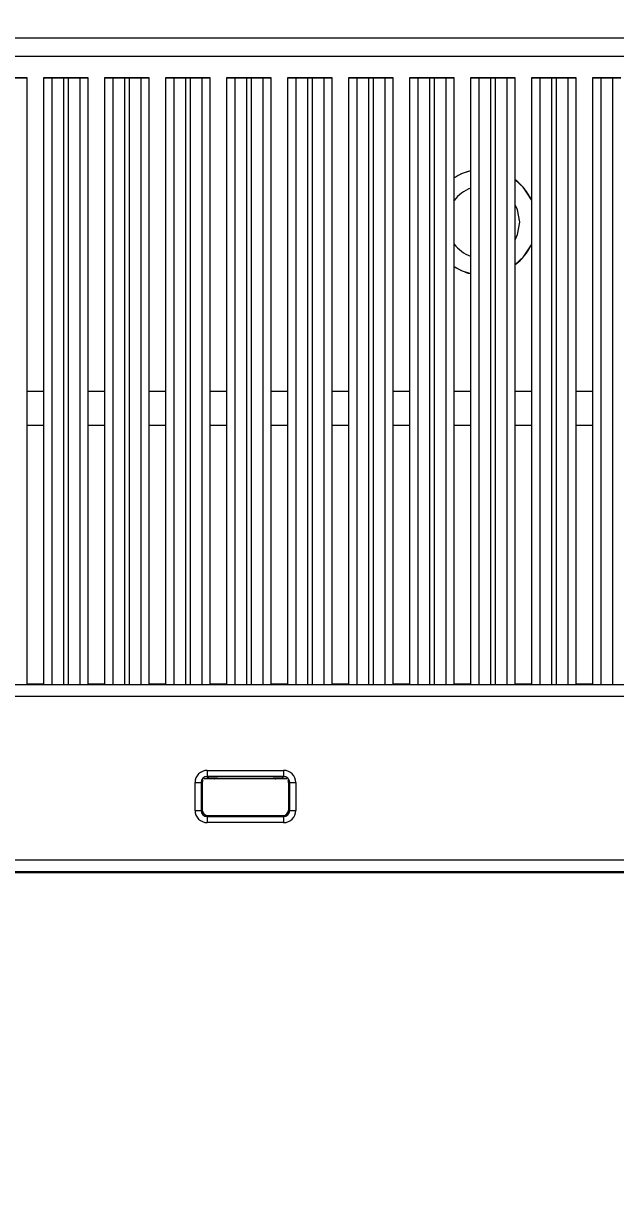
# Model space of a CAD drawing. Header units: inches. Extents: x 40138 to 76695, y -14500 to -5279.
# Drawn here: x 43578.2 to 43627, y -9104.7 to -9009 of the extents above; entities that cross this region are included whole.
import ezdxf

# ---------------------------------------------------------------- set-up
doc = ezdxf.new("R2010")
doc.units = ezdxf.units.IN
doc.header["$LTSCALE"] = 2
doc.header["$MEASUREMENT"] = 0
doc.header["$PDMODE"] = 35
doc.header["$PDSIZE"] = -1
doc.layers.add('M-ANNO-DIMS', color=7, linetype='Continuous', lineweight=13)
doc.layers.add('M-OBJECT-DETAILS', color=7, linetype='Continuous', lineweight=9)
doc.styles.get("Standard").update_dxf_attribs({"font": 'romans.shx', "width": 0.8})
doc.dimstyles.new('World Wide Dims', dxfattribs={"dimscale": 7, "dimtxt": 4.5, "dimasz": 3.5, "dimexe": 0.75, "dimexo": 0.75, "dimgap": 0.75, "dimtad": 0, "dimtih": 1, "dimtoh": 1, "dimdec": 0, "dimzin": 4, "dimdsep": 46, "dimtxsty": 'Standard', "dimcen": 0, "dimclrd": 256, "dimclre": 256, "dimclrt": 256, "dimadec": 0, "dimazin": 1, "dimtfac": 1, "dimtdec": 0, "dimtmove": 0, "dimatfit": 3, "dimfxl": 1, "dimtolj": 1, "dimtzin": 0, "dimlwd": -1, "dimlwe": -1, "dimarcsym": 0})

# ---------------------------------------------------------------- blocks, each defined once
blk = doc.blocks.new('*D47')
at = {"layer": 'Defpoints', "color": 0, "transparency": 16777216}
for p in [(44143.143, -8580.061), (42898.801, -10362.859), (42898.801, -10796.654)]:
    blk.add_point(p, dxfattribs=at)
at = {"layer": 'M-ANNO-DIMS', "transparency": 16777216}
for p, q in [((44143.143, -8585.311), (44143.143, -10801.904)), ((42898.801, -10368.109), (42898.801, -10801.904)), ((42923.301, -10796.654), (43189.888, -10796.654)), ((44118.643, -10796.654), (43361.188, -10796.654))]:
    blk.add_line(p, q, dxfattribs=at)
for points in [[(42923.301, -10792.57), (42923.301, -10800.737), (42898.801, -10796.654)], [(44118.643, -10792.57), (44118.643, -10800.737), (44143.143, -10796.654)]]:
    blk.add_solid(points, dxfattribs=at)
at = {"layer": 'M-ANNO-DIMS', "transparency": 16777216, "insert": (43275.538, -10796.654), "char_height": 31.5, "attachment_point": 5}
blk.add_mtext('\\A1;1244\\P [48.99]', dxfattribs=at)

msp = doc.modelspace()

# ---------------------------------------------------------------- linework, layer by layer
at = {"layer": 'M-OBJECT-DETAILS', "linetype": 'Continuous'}
msp.add_line((43379.648, -9010.233), (43884.302, -9010.233), dxfattribs=at)
at = {"layer": 'M-OBJECT-DETAILS', "linetype": 'Continuous', "lineweight": 0}
for p, q in [((43558.975, -9011.752), (43629.475, -9011.752)), ((43578.481, -9063.552), (43578.481, -9013.538)), ((43579.812, -9013.538), (43579.812, -9063.552)), ((43580.473, -9013.533), (43580.473, -9013.536)), ((43580.501, -9013.543), (43580.501, -9063.555)), ((43580.812, -9013.541), (43580.812, -9013.538)), ((43581.162, -9013.538), (43581.162, -9013.541)), ((43581.473, -9013.536), (43581.473, -9013.533)), ((43581.501, -9063.557), (43581.501, -9013.543)), ((43581.823, -9013.533), (43581.823, -9013.536)), ((43581.851, -9013.543), (43581.851, -9063.557)), ((43582.162, -9013.541), (43582.162, -9013.538)), ((43582.512, -9013.538), (43582.512, -9013.541)), ((43582.823, -9013.536), (43582.823, -9013.533)), ((43582.851, -9063.555), (43582.851, -9013.543)), ((43583.512, -9063.552), (43583.512, -9013.538)), ((43584.844, -9013.538), (43584.844, -9063.552)), ((43585.504, -9013.533), (43585.504, -9013.536)), ((43585.533, -9013.543), (43585.533, -9063.555)), ((43585.844, -9013.541), (43585.844, -9013.538)), ((43586.193, -9013.538), (43586.193, -9013.541)), ((43586.504, -9013.536), (43586.504, -9013.533)), ((43586.533, -9063.557), (43586.533, -9013.543)), ((43586.854, -9013.533), (43586.854, -9013.536)), ((43586.883, -9013.543), (43586.883, -9063.557)), ((43587.193, -9013.541), (43587.193, -9013.538)), ((43587.543, -9013.538), (43587.543, -9013.541)), ((43587.854, -9013.536), (43587.854, -9013.533)), ((43587.883, -9063.555), (43587.883, -9013.543)), ((43588.543, -9063.552), (43588.543, -9013.538)), ((43589.875, -9013.538), (43589.875, -9063.552)), ((43590.535, -9013.533), (43590.535, -9013.536)), ((43590.564, -9013.543), (43590.564, -9063.555)), ((43590.875, -9013.541), (43590.875, -9013.538)), ((43591.225, -9013.538), (43591.225, -9013.541)), ((43591.535, -9013.536), (43591.535, -9013.533)), ((43591.564, -9063.557), (43591.564, -9013.543)), ((43591.885, -9013.533), (43591.885, -9013.536)), ((43591.914, -9013.543), (43591.914, -9063.557)), ((43592.225, -9013.541), (43592.225, -9013.538)), ((43592.575, -9013.538), (43592.575, -9013.541)), ((43592.885, -9013.536), (43592.885, -9013.533)), ((43592.914, -9063.555), (43592.914, -9013.543)), ((43593.575, -9063.552), (43593.575, -9013.538)), ((43594.906, -9013.538), (43594.906, -9063.552)), ((43595.567, -9013.533), (43595.567, -9013.536)), ((43595.595, -9013.543), (43595.595, -9063.555)), ((43595.906, -9013.541), (43595.906, -9013.538)), ((43596.256, -9013.538), (43596.256, -9013.541)), ((43596.567, -9013.536), (43596.567, -9013.533)), ((43596.595, -9063.557), (43596.595, -9013.543)), ((43596.917, -9013.533), (43596.917, -9013.536)), ((43596.945, -9013.543), (43596.945, -9063.557)), ((43597.256, -9013.541), (43597.256, -9013.538)), ((43597.606, -9013.538), (43597.606, -9013.541)), ((43597.917, -9013.536), (43597.917, -9013.533)), ((43597.945, -9063.555), (43597.945, -9013.543)), ((43598.606, -9063.552), (43598.606, -9013.538)), ((43599.937, -9013.538), (43599.937, -9063.552)), ((43600.598, -9013.533), (43600.598, -9013.536)), ((43600.626, -9013.543), (43600.626, -9063.555)), ((43600.937, -9013.541), (43600.937, -9013.538)), ((43601.287, -9013.538), (43601.287, -9013.541)), ((43601.598, -9013.536), (43601.598, -9013.533)), ((43601.626, -9063.557), (43601.626, -9013.543)), ((43601.948, -9013.533), (43601.948, -9013.536)), ((43601.976, -9013.543), (43601.976, -9063.557)), ((43602.287, -9013.541), (43602.287, -9013.538)), ((43602.637, -9013.538), (43602.637, -9013.541)), ((43602.948, -9013.536), (43602.948, -9013.533)), ((43602.976, -9063.555), (43602.976, -9013.543)), ((43603.637, -9063.552), (43603.637, -9013.538)), ((43604.969, -9013.538), (43604.969, -9063.552)), ((43605.629, -9013.533), (43605.629, -9013.536)), ((43605.658, -9013.543), (43605.658, -9063.555)), ((43605.969, -9013.541), (43605.969, -9013.538)), ((43606.318, -9013.538), (43606.318, -9013.541)), ((43606.629, -9013.536), (43606.629, -9013.533)), ((43606.658, -9063.557), (43606.658, -9013.543)), ((43606.979, -9013.533), (43606.979, -9013.536)), ((43607.008, -9013.543), (43607.008, -9063.557)), ((43607.318, -9013.541), (43607.318, -9013.538)), ((43607.668, -9013.538), (43607.668, -9013.541)), ((43607.979, -9013.536), (43607.979, -9013.533)), ((43608.008, -9063.555), (43608.008, -9013.543)), ((43608.668, -9063.552), (43608.668, -9013.538)), ((43610, -9013.538), (43610, -9063.552)), ((43610.66, -9013.533), (43610.66, -9013.536)), ((43610.689, -9013.543), (43610.689, -9063.555)), ((43611, -9013.541), (43611, -9013.538)), ((43611.35, -9013.538), (43611.35, -9013.541)), ((43611.66, -9013.536), (43611.66, -9013.533)), ((43611.689, -9063.557), (43611.689, -9013.543)), ((43612.01, -9013.533), (43612.01, -9013.536)), ((43612.039, -9013.543), (43612.039, -9063.557)), ((43612.35, -9013.541), (43612.35, -9013.538)), ((43612.7, -9013.538), (43612.7, -9013.541)), ((43613.01, -9013.536), (43613.01, -9013.533)), ((43613.039, -9063.555), (43613.039, -9013.543)), ((43613.7, -9063.552), (43613.7, -9013.538)), ((43615.031, -9013.538), (43615.031, -9063.552)), ((43615.692, -9013.533), (43615.692, -9013.536)), ((43615.72, -9013.543), (43615.72, -9063.555)), ((43616.031, -9013.541), (43616.031, -9013.538)), ((43616.381, -9013.538), (43616.381, -9013.541)), ((43616.692, -9013.536), (43616.692, -9013.533)), ((43616.72, -9063.557), (43616.72, -9013.543)), ((43617.042, -9013.533), (43617.042, -9013.536)), ((43617.07, -9013.543), (43617.07, -9063.557)), ((43617.381, -9013.541), (43617.381, -9013.538)), ((43617.731, -9013.538), (43617.731, -9013.541)), ((43618.042, -9013.536), (43618.042, -9013.533)), ((43618.07, -9063.555), (43618.07, -9013.543)), ((43618.731, -9063.552), (43618.731, -9013.538)), ((43620.062, -9013.538), (43620.062, -9063.552)), ((43620.723, -9013.533), (43620.723, -9013.536)), ((43620.751, -9013.543), (43620.751, -9063.555)), ((43621.062, -9013.541), (43621.062, -9013.538)), ((43621.412, -9013.538), (43621.412, -9013.541)), ((43621.723, -9013.536), (43621.723, -9013.533)), ((43621.751, -9063.557), (43621.751, -9013.543)), ((43622.073, -9013.533), (43622.073, -9013.536)), ((43622.101, -9013.543), (43622.101, -9063.557)), ((43622.412, -9013.541), (43622.412, -9013.538)), ((43622.762, -9013.538), (43622.762, -9013.541)), ((43623.073, -9013.536), (43623.073, -9013.533)), ((43623.101, -9063.555), (43623.101, -9013.543)), ((43623.762, -9063.552), (43623.762, -9013.538)), ((43625.094, -9013.538), (43625.094, -9063.552)), ((43625.754, -9013.533), (43625.754, -9013.536)), ((43625.783, -9013.543), (43625.783, -9063.555)), ((43626.094, -9013.541), (43626.094, -9013.538)), ((43626.443, -9013.538), (43626.443, -9013.541)), ((43626.754, -9013.536), (43626.754, -9013.533)), ((43626.783, -9063.557), (43626.783, -9013.543)), ((43578.481, -9039.382), (43579.812, -9039.382)), ((43583.512, -9039.382), (43584.844, -9039.382)), ((43588.543, -9039.382), (43589.875, -9039.382)), ((43593.575, -9039.382), (43594.906, -9039.382)), ((43598.606, -9039.382), (43599.937, -9039.382)), ((43603.637, -9039.382), (43604.969, -9039.382)), ((43608.668, -9039.382), (43610, -9039.382)), ((43613.7, -9039.382), (43615.031, -9039.382)), ((43618.731, -9039.382), (43620.062, -9039.382)), ((43623.762, -9039.382), (43625.094, -9039.382)), ((43578.481, -9042.168), (43579.812, -9042.168)), ((43583.512, -9042.168), (43584.844, -9042.168)), ((43588.543, -9042.168), (43589.875, -9042.168)), ((43593.575, -9042.168), (43594.906, -9042.168)), ((43598.606, -9042.168), (43599.937, -9042.168)), ((43603.637, -9042.168), (43604.969, -9042.168)), ((43608.668, -9042.168), (43610, -9042.168)), ((43613.7, -9042.168), (43615.031, -9042.168)), ((43618.731, -9042.168), (43620.062, -9042.168)), ((43623.762, -9042.168), (43625.094, -9042.168)), ((43579.812, -9063.534), (43578.481, -9063.534)), ((43584.844, -9063.534), (43583.512, -9063.534)), ((43589.875, -9063.534), (43588.543, -9063.534)), ((43594.906, -9063.534), (43593.575, -9063.534)), ((43599.937, -9063.534), (43598.606, -9063.534)), ((43604.969, -9063.534), (43603.637, -9063.534)), ((43610, -9063.534), (43608.668, -9063.534)), ((43615.031, -9063.534), (43613.7, -9063.534)), ((43620.062, -9063.534), (43618.731, -9063.534)), ((43625.094, -9063.534), (43623.762, -9063.534)), ((43547.933, -9063.561), (43716.017, -9063.561)), ((43716.017, -9064.565), (43547.933, -9064.565)), ((43593.321, -9070.654), (43599.629, -9070.654)), ((43593.321, -9070.654), (43593.321, -9071.151)), ((43599.629, -9071.151), (43593.321, -9071.151)), ((43593.321, -9071.151), (43593.474, -9071.292)), ((43599.475, -9071.292), (43599.629, -9071.151)), ((43599.629, -9070.654), (43599.629, -9071.151)), ((43592.322, -9073.96), (43592.322, -9071.652)), ((43592.821, -9071.65), (43592.821, -9073.958)), ((43592.901, -9071.724), (43592.821, -9071.65)), ((43592.901, -9071.724), (43592.901, -9073.872)), ((43599.888, -9071.361), (43593.061, -9071.361)), ((43593.856, -9071.292), (43593.474, -9071.292)), ((43594.187, -9071.285), (43598.763, -9071.285)), ((43594.187, -9071.361), (43594.187, -9071.285)), ((43598.763, -9071.361), (43598.763, -9071.285)), ((43599.475, -9071.292), (43599.093, -9071.292)), ((43600.128, -9071.65), (43600.048, -9071.724)), ((43600.048, -9073.872), (43600.048, -9071.724)), ((43600.128, -9073.958), (43600.128, -9071.65)), ((43600.627, -9071.652), (43600.627, -9073.96)), ((43592.821, -9073.958), (43592.901, -9073.872)), ((43600.048, -9073.872), (43600.128, -9073.958)), ((43593.401, -9074.371), (43593.321, -9074.457)), ((43593.321, -9074.457), (43593.321, -9074.959)), ((43593.321, -9074.457), (43599.629, -9074.457)), ((43599.629, -9074.959), (43593.321, -9074.959)), ((43593.401, -9074.371), (43599.549, -9074.371)), ((43599.629, -9074.457), (43599.549, -9074.371)), ((43599.629, -9074.457), (43599.629, -9074.959)), ((43539.478, -9078.035), (43724.471, -9078.035)), ((43539.436, -9079.071), (43724.513, -9079.071)), ((43539.436, -9079.071), (43724.513, -9079.071)), ((43724.471, -9079.03), (43539.478, -9079.03))]:
    msp.add_line(p, q, dxfattribs=at)
at = {"layer": 'M-OBJECT-DETAILS', "linetype": 'Continuous', "lineweight": 0, "flags": 128}
for points in [[(43577.981, -9013.54), (43578.172, -9013.54), (43578.334, -9013.539), (43578.443, -9013.539), (43578.481, -9013.538), (43578.443, -9013.537), (43578.334, -9013.536), (43578.172, -9013.536), (43577.981, -9013.536), (43577.79, -9013.536), (43577.627, -9013.536), (43577.519, -9013.537), (43577.481, -9013.538), (43577.519, -9013.539), (43577.627, -9013.539), (43577.79, -9013.54), (43577.981, -9013.54)], [(43580.312, -9013.54), (43580.504, -9013.54), (43580.666, -9013.539), (43580.774, -9013.539), (43580.812, -9013.538), (43580.774, -9013.537), (43580.666, -9013.537), (43580.504, -9013.536), (43580.312, -9013.536), (43580.121, -9013.536), (43579.959, -9013.537), (43579.85, -9013.537), (43579.812, -9013.538), (43579.85, -9013.539), (43579.959, -9013.539), (43580.121, -9013.54), (43580.312, -9013.54)], [(43580.973, -9013.535), (43581.164, -9013.535), (43581.327, -9013.535), (43581.435, -9013.534), (43581.473, -9013.533), (43581.435, -9013.533), (43581.327, -9013.532), (43581.164, -9013.531), (43580.973, -9013.531), (43580.782, -9013.531), (43580.619, -9013.532), (43580.511, -9013.533), (43580.473, -9013.533), (43580.511, -9013.534), (43580.619, -9013.535), (43580.782, -9013.535), (43580.973, -9013.535)], [(43581.001, -9013.545), (43581.193, -9013.545), (43581.355, -9013.544), (43581.463, -9013.543), (43581.501, -9013.543), (43581.463, -9013.542), (43581.355, -9013.541), (43581.193, -9013.541), (43581.001, -9013.541), (43580.81, -9013.541), (43580.648, -9013.541), (43580.54, -9013.542), (43580.501, -9013.543), (43580.54, -9013.543), (43580.648, -9013.544), (43580.81, -9013.545), (43581.001, -9013.545)], [(43581.662, -9013.54), (43581.854, -9013.54), (43582.016, -9013.539), (43582.124, -9013.539), (43582.162, -9013.538), (43582.124, -9013.537), (43582.016, -9013.537), (43581.854, -9013.536), (43581.662, -9013.536), (43581.471, -9013.536), (43581.309, -9013.537), (43581.2, -9013.537), (43581.162, -9013.538), (43581.2, -9013.539), (43581.309, -9013.539), (43581.471, -9013.54), (43581.662, -9013.54)], [(43582.323, -9013.535), (43582.514, -9013.535), (43582.676, -9013.535), (43582.785, -9013.534), (43582.823, -9013.533), (43582.785, -9013.532), (43582.676, -9013.532), (43582.514, -9013.531), (43582.323, -9013.531), (43582.132, -9013.531), (43581.969, -9013.532), (43581.861, -9013.532), (43581.823, -9013.533), (43581.861, -9013.534), (43581.969, -9013.535), (43582.132, -9013.535), (43582.323, -9013.535)], [(43582.351, -9013.545), (43582.543, -9013.545), (43582.705, -9013.544), (43582.813, -9013.543), (43582.851, -9013.543), (43582.813, -9013.542), (43582.705, -9013.541), (43582.543, -9013.541), (43582.351, -9013.541), (43582.16, -9013.541), (43581.998, -9013.541), (43581.889, -9013.542), (43581.851, -9013.543), (43581.889, -9013.543), (43581.998, -9013.544), (43582.16, -9013.545), (43582.351, -9013.545)], [(43583.012, -9013.54), (43583.203, -9013.54), (43583.366, -9013.539), (43583.474, -9013.539), (43583.512, -9013.538), (43583.474, -9013.537), (43583.366, -9013.536), (43583.203, -9013.536), (43583.012, -9013.536), (43582.821, -9013.536), (43582.659, -9013.536), (43582.55, -9013.537), (43582.512, -9013.538), (43582.55, -9013.539), (43582.659, -9013.539), (43582.821, -9013.54), (43583.012, -9013.54)], [(43585.344, -9013.54), (43585.535, -9013.54), (43585.697, -9013.539), (43585.805, -9013.539), (43585.844, -9013.538), (43585.805, -9013.537), (43585.697, -9013.537), (43585.535, -9013.536), (43585.344, -9013.536), (43585.152, -9013.536), (43584.99, -9013.537), (43584.882, -9013.537), (43584.844, -9013.538), (43584.882, -9013.539), (43584.99, -9013.539), (43585.152, -9013.54), (43585.344, -9013.54)], [(43586.004, -9013.535), (43586.196, -9013.535), (43586.358, -9013.535), (43586.466, -9013.534), (43586.504, -9013.533), (43586.466, -9013.533), (43586.358, -9013.532), (43586.196, -9013.531), (43586.004, -9013.531), (43585.813, -9013.531), (43585.651, -9013.532), (43585.542, -9013.533), (43585.504, -9013.533), (43585.542, -9013.534), (43585.651, -9013.535), (43585.813, -9013.535), (43586.004, -9013.535)], [(43586.033, -9013.545), (43586.224, -9013.545), (43586.386, -9013.544), (43586.495, -9013.543), (43586.533, -9013.543), (43586.495, -9013.542), (43586.386, -9013.541), (43586.224, -9013.541), (43586.033, -9013.541), (43585.841, -9013.541), (43585.679, -9013.541), (43585.571, -9013.542), (43585.533, -9013.543), (43585.571, -9013.543), (43585.679, -9013.544), (43585.841, -9013.545), (43586.033, -9013.545)], [(43586.693, -9013.54), (43586.885, -9013.54), (43587.047, -9013.539), (43587.155, -9013.539), (43587.193, -9013.538), (43587.155, -9013.537), (43587.047, -9013.537), (43586.885, -9013.536), (43586.693, -9013.536), (43586.502, -9013.536), (43586.34, -9013.537), (43586.232, -9013.537), (43586.193, -9013.538), (43586.232, -9013.539), (43586.34, -9013.539), (43586.502, -9013.54), (43586.693, -9013.54)], [(43587.354, -9013.535), (43587.545, -9013.535), (43587.708, -9013.535), (43587.816, -9013.534), (43587.854, -9013.533), (43587.816, -9013.532), (43587.708, -9013.532), (43587.545, -9013.531), (43587.354, -9013.531), (43587.163, -9013.531), (43587.001, -9013.532), (43586.892, -9013.532), (43586.854, -9013.533), (43586.892, -9013.534), (43587.001, -9013.535), (43587.163, -9013.535), (43587.354, -9013.535)], [(43587.383, -9013.545), (43587.574, -9013.545), (43587.736, -9013.544), (43587.845, -9013.543), (43587.883, -9013.543), (43587.845, -9013.542), (43587.736, -9013.541), (43587.574, -9013.541), (43587.383, -9013.541), (43587.191, -9013.541), (43587.029, -9013.541), (43586.921, -9013.542), (43586.883, -9013.543), (43586.921, -9013.543), (43587.029, -9013.544), (43587.191, -9013.545), (43587.383, -9013.545)], [(43588.043, -9013.54), (43588.235, -9013.54), (43588.397, -9013.539), (43588.505, -9013.539), (43588.543, -9013.538), (43588.505, -9013.537), (43588.397, -9013.536), (43588.235, -9013.536), (43588.043, -9013.536), (43587.852, -9013.536), (43587.69, -9013.536), (43587.581, -9013.537), (43587.543, -9013.538), (43587.581, -9013.539), (43587.69, -9013.539), (43587.852, -9013.54), (43588.043, -9013.54)], [(43590.375, -9013.54), (43590.566, -9013.54), (43590.728, -9013.539), (43590.837, -9013.539), (43590.875, -9013.538), (43590.837, -9013.537), (43590.728, -9013.537), (43590.566, -9013.536), (43590.375, -9013.536), (43590.183, -9013.536), (43590.021, -9013.537), (43589.913, -9013.537), (43589.875, -9013.538), (43589.913, -9013.539), (43590.021, -9013.539), (43590.183, -9013.54), (43590.375, -9013.54)], [(43591.035, -9013.535), (43591.227, -9013.535), (43591.389, -9013.535), (43591.497, -9013.534), (43591.535, -9013.533), (43591.497, -9013.533), (43591.389, -9013.532), (43591.227, -9013.531), (43591.035, -9013.531), (43590.844, -9013.531), (43590.682, -9013.532), (43590.574, -9013.533), (43590.535, -9013.533), (43590.574, -9013.534), (43590.682, -9013.535), (43590.844, -9013.535), (43591.035, -9013.535)], [(43591.064, -9013.545), (43591.255, -9013.545), (43591.418, -9013.544), (43591.526, -9013.543), (43591.564, -9013.543), (43591.526, -9013.542), (43591.418, -9013.541), (43591.255, -9013.541), (43591.064, -9013.541), (43590.873, -9013.541), (43590.71, -9013.541), (43590.602, -9013.542), (43590.564, -9013.543), (43590.602, -9013.543), (43590.71, -9013.544), (43590.873, -9013.545), (43591.064, -9013.545)], [(43591.725, -9013.54), (43591.916, -9013.54), (43592.078, -9013.539), (43592.187, -9013.539), (43592.225, -9013.538), (43592.187, -9013.537), (43592.078, -9013.537), (43591.916, -9013.536), (43591.725, -9013.536), (43591.533, -9013.536), (43591.371, -9013.537), (43591.263, -9013.537), (43591.225, -9013.538), (43591.263, -9013.539), (43591.371, -9013.539), (43591.533, -9013.54), (43591.725, -9013.54)], [(43592.385, -9013.535), (43592.577, -9013.535), (43592.739, -9013.535), (43592.847, -9013.534), (43592.885, -9013.533), (43592.847, -9013.532), (43592.739, -9013.532), (43592.577, -9013.531), (43592.385, -9013.531), (43592.194, -9013.531), (43592.032, -9013.532), (43591.923, -9013.532), (43591.885, -9013.533), (43591.923, -9013.534), (43592.032, -9013.535), (43592.194, -9013.535), (43592.385, -9013.535)], [(43592.414, -9013.545), (43592.605, -9013.545), (43592.767, -9013.544), (43592.876, -9013.543), (43592.914, -9013.543), (43592.876, -9013.542), (43592.767, -9013.541), (43592.605, -9013.541), (43592.414, -9013.541), (43592.223, -9013.541), (43592.06, -9013.541), (43591.952, -9013.542), (43591.914, -9013.543), (43591.952, -9013.543), (43592.06, -9013.544), (43592.223, -9013.545), (43592.414, -9013.545)], [(43593.075, -9013.54), (43593.266, -9013.54), (43593.428, -9013.539), (43593.537, -9013.539), (43593.575, -9013.538), (43593.537, -9013.537), (43593.428, -9013.536), (43593.266, -9013.536), (43593.075, -9013.536), (43592.883, -9013.536), (43592.721, -9013.536), (43592.613, -9013.537), (43592.575, -9013.538), (43592.613, -9013.539), (43592.721, -9013.539), (43592.883, -9013.54), (43593.075, -9013.54)], [(43595.406, -9013.54), (43595.597, -9013.54), (43595.76, -9013.539), (43595.868, -9013.539), (43595.906, -9013.538), (43595.868, -9013.537), (43595.76, -9013.537), (43595.597, -9013.536), (43595.406, -9013.536), (43595.215, -9013.536), (43595.052, -9013.537), (43594.944, -9013.537), (43594.906, -9013.538), (43594.944, -9013.539), (43595.052, -9013.539), (43595.215, -9013.54), (43595.406, -9013.54)], [(43596.067, -9013.535), (43596.258, -9013.535), (43596.42, -9013.535), (43596.529, -9013.534), (43596.567, -9013.533), (43596.529, -9013.533), (43596.42, -9013.532), (43596.258, -9013.531), (43596.067, -9013.531), (43595.875, -9013.531), (43595.713, -9013.532), (43595.605, -9013.533), (43595.567, -9013.533), (43595.605, -9013.534), (43595.713, -9013.535), (43595.875, -9013.535), (43596.067, -9013.535)], [(43596.095, -9013.545), (43596.287, -9013.545), (43596.449, -9013.544), (43596.557, -9013.543), (43596.595, -9013.543), (43596.557, -9013.542), (43596.449, -9013.541), (43596.287, -9013.541), (43596.095, -9013.541), (43595.904, -9013.541), (43595.742, -9013.541), (43595.633, -9013.542), (43595.595, -9013.543), (43595.633, -9013.543), (43595.742, -9013.544), (43595.904, -9013.545), (43596.095, -9013.545)], [(43596.756, -9013.54), (43596.947, -9013.54), (43597.11, -9013.539), (43597.218, -9013.539), (43597.256, -9013.538), (43597.218, -9013.537), (43597.11, -9013.537), (43596.947, -9013.536), (43596.756, -9013.536), (43596.565, -9013.536), (43596.402, -9013.537), (43596.294, -9013.537), (43596.256, -9013.538), (43596.294, -9013.539), (43596.402, -9013.539), (43596.565, -9013.54), (43596.756, -9013.54)], [(43597.417, -9013.535), (43597.608, -9013.535), (43597.77, -9013.535), (43597.879, -9013.534), (43597.917, -9013.533), (43597.879, -9013.532), (43597.77, -9013.532), (43597.608, -9013.531), (43597.417, -9013.531), (43597.225, -9013.531), (43597.063, -9013.532), (43596.955, -9013.532), (43596.917, -9013.533), (43596.955, -9013.534), (43597.063, -9013.535), (43597.225, -9013.535), (43597.417, -9013.535)], [(43597.445, -9013.545), (43597.636, -9013.545), (43597.799, -9013.544), (43597.907, -9013.543), (43597.945, -9013.543), (43597.907, -9013.542), (43597.799, -9013.541), (43597.636, -9013.541), (43597.445, -9013.541), (43597.254, -9013.541), (43597.092, -9013.541), (43596.983, -9013.542), (43596.945, -9013.543), (43596.983, -9013.543), (43597.092, -9013.544), (43597.254, -9013.545), (43597.445, -9013.545)], [(43598.106, -9013.54), (43598.297, -9013.54), (43598.459, -9013.539), (43598.568, -9013.539), (43598.606, -9013.538), (43598.568, -9013.537), (43598.459, -9013.536), (43598.297, -9013.536), (43598.106, -9013.536), (43597.915, -9013.536), (43597.752, -9013.536), (43597.644, -9013.537), (43597.606, -9013.538), (43597.644, -9013.539), (43597.752, -9013.539), (43597.915, -9013.54), (43598.106, -9013.54)], [(43600.437, -9013.54), (43600.629, -9013.54), (43600.791, -9013.539), (43600.899, -9013.539), (43600.937, -9013.538), (43600.899, -9013.537), (43600.791, -9013.537), (43600.629, -9013.536), (43600.437, -9013.536), (43600.246, -9013.536), (43600.084, -9013.537), (43599.975, -9013.537), (43599.937, -9013.538), (43599.975, -9013.539), (43600.084, -9013.539), (43600.246, -9013.54), (43600.437, -9013.54)], [(43601.098, -9013.535), (43601.289, -9013.535), (43601.452, -9013.535), (43601.56, -9013.534), (43601.598, -9013.533), (43601.56, -9013.533), (43601.452, -9013.532), (43601.289, -9013.531), (43601.098, -9013.531), (43600.907, -9013.531), (43600.744, -9013.532), (43600.636, -9013.533), (43600.598, -9013.533), (43600.636, -9013.534), (43600.744, -9013.535), (43600.907, -9013.535), (43601.098, -9013.535)], [(43601.126, -9013.545), (43601.318, -9013.545), (43601.48, -9013.544), (43601.588, -9013.543), (43601.626, -9013.543), (43601.588, -9013.542), (43601.48, -9013.541), (43601.318, -9013.541), (43601.126, -9013.541), (43600.935, -9013.541), (43600.773, -9013.541), (43600.665, -9013.542), (43600.626, -9013.543), (43600.665, -9013.543), (43600.773, -9013.544), (43600.935, -9013.545), (43601.126, -9013.545)], [(43601.787, -9013.54), (43601.979, -9013.54), (43602.141, -9013.539), (43602.249, -9013.539), (43602.287, -9013.538), (43602.249, -9013.537), (43602.141, -9013.537), (43601.979, -9013.536), (43601.787, -9013.536), (43601.596, -9013.536), (43601.434, -9013.537), (43601.325, -9013.537), (43601.287, -9013.538), (43601.325, -9013.539), (43601.434, -9013.539), (43601.596, -9013.54), (43601.787, -9013.54)], [(43602.448, -9013.535), (43602.639, -9013.535), (43602.801, -9013.535), (43602.91, -9013.534), (43602.948, -9013.533), (43602.91, -9013.532), (43602.801, -9013.532), (43602.639, -9013.531), (43602.448, -9013.531), (43602.257, -9013.531), (43602.094, -9013.532), (43601.986, -9013.532), (43601.948, -9013.533), (43601.986, -9013.534), (43602.094, -9013.535), (43602.257, -9013.535), (43602.448, -9013.535)], [(43602.476, -9013.545), (43602.668, -9013.545), (43602.83, -9013.544), (43602.938, -9013.543), (43602.976, -9013.543), (43602.938, -9013.542), (43602.83, -9013.541), (43602.668, -9013.541), (43602.476, -9013.541), (43602.285, -9013.541), (43602.123, -9013.541), (43602.014, -9013.542), (43601.976, -9013.543), (43602.014, -9013.543), (43602.123, -9013.544), (43602.285, -9013.545), (43602.476, -9013.545)], [(43603.137, -9013.54), (43603.328, -9013.54), (43603.491, -9013.539), (43603.599, -9013.539), (43603.637, -9013.538), (43603.599, -9013.537), (43603.491, -9013.536), (43603.328, -9013.536), (43603.137, -9013.536), (43602.946, -9013.536), (43602.784, -9013.536), (43602.675, -9013.537), (43602.637, -9013.538), (43602.675, -9013.539), (43602.784, -9013.539), (43602.946, -9013.54), (43603.137, -9013.54)], [(43605.469, -9013.54), (43605.66, -9013.54), (43605.822, -9013.539), (43605.93, -9013.539), (43605.969, -9013.538), (43605.93, -9013.537), (43605.822, -9013.537), (43605.66, -9013.536), (43605.469, -9013.536), (43605.277, -9013.536), (43605.115, -9013.537), (43605.007, -9013.537), (43604.969, -9013.538), (43605.007, -9013.539), (43605.115, -9013.539), (43605.277, -9013.54), (43605.469, -9013.54)], [(43606.129, -9013.535), (43606.321, -9013.535), (43606.483, -9013.535), (43606.591, -9013.534), (43606.629, -9013.533), (43606.591, -9013.533), (43606.483, -9013.532), (43606.321, -9013.531), (43606.129, -9013.531), (43605.938, -9013.531), (43605.776, -9013.532), (43605.667, -9013.533), (43605.629, -9013.533), (43605.667, -9013.534), (43605.776, -9013.535), (43605.938, -9013.535), (43606.129, -9013.535)], [(43606.158, -9013.545), (43606.349, -9013.545), (43606.511, -9013.544), (43606.62, -9013.543), (43606.658, -9013.543), (43606.62, -9013.542), (43606.511, -9013.541), (43606.349, -9013.541), (43606.158, -9013.541), (43605.966, -9013.541), (43605.804, -9013.541), (43605.696, -9013.542), (43605.658, -9013.543), (43605.696, -9013.543), (43605.804, -9013.544), (43605.966, -9013.545), (43606.158, -9013.545)], [(43606.818, -9013.54), (43607.01, -9013.54), (43607.172, -9013.539), (43607.28, -9013.539), (43607.318, -9013.538), (43607.28, -9013.537), (43607.172, -9013.537), (43607.01, -9013.536), (43606.818, -9013.536), (43606.627, -9013.536), (43606.465, -9013.537), (43606.357, -9013.537), (43606.318, -9013.538), (43606.357, -9013.539), (43606.465, -9013.539), (43606.627, -9013.54), (43606.818, -9013.54)], [(43607.479, -9013.535), (43607.67, -9013.535), (43607.833, -9013.535), (43607.941, -9013.534), (43607.979, -9013.533), (43607.941, -9013.532), (43607.833, -9013.532), (43607.67, -9013.531), (43607.479, -9013.531), (43607.288, -9013.531), (43607.126, -9013.532), (43607.017, -9013.532), (43606.979, -9013.533), (43607.017, -9013.534), (43607.126, -9013.535), (43607.288, -9013.535), (43607.479, -9013.535)], [(43607.508, -9013.545), (43607.699, -9013.545), (43607.861, -9013.544), (43607.97, -9013.543), (43608.008, -9013.543), (43607.97, -9013.542), (43607.861, -9013.541), (43607.699, -9013.541), (43607.508, -9013.541), (43607.316, -9013.541), (43607.154, -9013.541), (43607.046, -9013.542), (43607.008, -9013.543), (43607.046, -9013.543), (43607.154, -9013.544), (43607.316, -9013.545), (43607.508, -9013.545)], [(43608.168, -9013.54), (43608.36, -9013.54), (43608.522, -9013.539), (43608.63, -9013.539), (43608.668, -9013.538), (43608.63, -9013.537), (43608.522, -9013.536), (43608.36, -9013.536), (43608.168, -9013.536), (43607.977, -9013.536), (43607.815, -9013.536), (43607.706, -9013.537), (43607.668, -9013.538), (43607.706, -9013.539), (43607.815, -9013.539), (43607.977, -9013.54), (43608.168, -9013.54)], [(43610.5, -9013.54), (43610.691, -9013.54), (43610.853, -9013.539), (43610.962, -9013.539), (43611, -9013.538), (43610.962, -9013.537), (43610.853, -9013.537), (43610.691, -9013.536), (43610.5, -9013.536), (43610.308, -9013.536), (43610.146, -9013.537), (43610.038, -9013.537), (43610, -9013.538), (43610.038, -9013.539), (43610.146, -9013.539), (43610.308, -9013.54), (43610.5, -9013.54)], [(43611.16, -9013.535), (43611.352, -9013.535), (43611.514, -9013.535), (43611.622, -9013.534), (43611.66, -9013.533), (43611.622, -9013.533), (43611.514, -9013.532), (43611.352, -9013.531), (43611.16, -9013.531), (43610.969, -9013.531), (43610.807, -9013.532), (43610.699, -9013.533), (43610.66, -9013.533), (43610.699, -9013.534), (43610.807, -9013.535), (43610.969, -9013.535), (43611.16, -9013.535)], [(43611.189, -9013.545), (43611.38, -9013.545), (43611.543, -9013.544), (43611.651, -9013.543), (43611.689, -9013.543), (43611.651, -9013.542), (43611.543, -9013.541), (43611.38, -9013.541), (43611.189, -9013.541), (43610.998, -9013.541), (43610.835, -9013.541), (43610.727, -9013.542), (43610.689, -9013.543), (43610.727, -9013.543), (43610.835, -9013.544), (43610.998, -9013.545), (43611.189, -9013.545)], [(43611.85, -9013.54), (43612.041, -9013.54), (43612.203, -9013.539), (43612.312, -9013.539), (43612.35, -9013.538), (43612.312, -9013.537), (43612.203, -9013.537), (43612.041, -9013.536), (43611.85, -9013.536), (43611.658, -9013.536), (43611.496, -9013.537), (43611.388, -9013.537), (43611.35, -9013.538), (43611.388, -9013.539), (43611.496, -9013.539), (43611.658, -9013.54), (43611.85, -9013.54)], [(43612.51, -9013.535), (43612.702, -9013.535), (43612.864, -9013.535), (43612.972, -9013.534), (43613.01, -9013.533), (43612.972, -9013.532), (43612.864, -9013.532), (43612.702, -9013.531), (43612.51, -9013.531), (43612.319, -9013.531), (43612.157, -9013.532), (43612.048, -9013.532), (43612.01, -9013.533), (43612.048, -9013.534), (43612.157, -9013.535), (43612.319, -9013.535), (43612.51, -9013.535)], [(43612.539, -9013.545), (43612.73, -9013.545), (43612.892, -9013.544), (43613.001, -9013.543), (43613.039, -9013.543), (43613.001, -9013.542), (43612.892, -9013.541), (43612.73, -9013.541), (43612.539, -9013.541), (43612.348, -9013.541), (43612.185, -9013.541), (43612.077, -9013.542), (43612.039, -9013.543), (43612.077, -9013.543), (43612.185, -9013.544), (43612.348, -9013.545), (43612.539, -9013.545)], [(43613.2, -9013.54), (43613.391, -9013.54), (43613.553, -9013.539), (43613.662, -9013.539), (43613.7, -9013.538), (43613.662, -9013.537), (43613.553, -9013.536), (43613.391, -9013.536), (43613.2, -9013.536), (43613.008, -9013.536), (43612.846, -9013.536), (43612.738, -9013.537), (43612.7, -9013.538), (43612.738, -9013.539), (43612.846, -9013.539), (43613.008, -9013.54), (43613.2, -9013.54)], [(43615.531, -9013.54), (43615.722, -9013.54), (43615.885, -9013.539), (43615.993, -9013.539), (43616.031, -9013.538), (43615.993, -9013.537), (43615.885, -9013.537), (43615.722, -9013.536), (43615.531, -9013.536), (43615.34, -9013.536), (43615.177, -9013.537), (43615.069, -9013.537), (43615.031, -9013.538), (43615.069, -9013.539), (43615.177, -9013.539), (43615.34, -9013.54), (43615.531, -9013.54)], [(43616.192, -9013.535), (43616.383, -9013.535), (43616.545, -9013.535), (43616.654, -9013.534), (43616.692, -9013.533), (43616.654, -9013.533), (43616.545, -9013.532), (43616.383, -9013.531), (43616.192, -9013.531), (43616, -9013.531), (43615.838, -9013.532), (43615.73, -9013.533), (43615.692, -9013.533), (43615.73, -9013.534), (43615.838, -9013.535), (43616, -9013.535), (43616.192, -9013.535)], [(43616.22, -9013.545), (43616.412, -9013.545), (43616.574, -9013.544), (43616.682, -9013.543), (43616.72, -9013.543), (43616.682, -9013.542), (43616.574, -9013.541), (43616.412, -9013.541), (43616.22, -9013.541), (43616.029, -9013.541), (43615.867, -9013.541), (43615.758, -9013.542), (43615.72, -9013.543), (43615.758, -9013.543), (43615.867, -9013.544), (43616.029, -9013.545), (43616.22, -9013.545)], [(43616.881, -9013.54), (43617.072, -9013.54), (43617.234, -9013.539), (43617.343, -9013.539), (43617.381, -9013.538), (43617.343, -9013.537), (43617.234, -9013.537), (43617.072, -9013.536), (43616.881, -9013.536), (43616.69, -9013.536), (43616.527, -9013.537), (43616.419, -9013.537), (43616.381, -9013.538), (43616.419, -9013.539), (43616.527, -9013.539), (43616.69, -9013.54), (43616.881, -9013.54)], [(43617.542, -9013.535), (43617.733, -9013.535), (43617.895, -9013.535), (43618.004, -9013.534), (43618.042, -9013.533), (43618.004, -9013.532), (43617.895, -9013.532), (43617.733, -9013.531), (43617.542, -9013.531), (43617.35, -9013.531), (43617.188, -9013.532), (43617.08, -9013.532), (43617.042, -9013.533), (43617.08, -9013.534), (43617.188, -9013.535), (43617.35, -9013.535), (43617.542, -9013.535)], [(43617.57, -9013.545), (43617.761, -9013.545), (43617.924, -9013.544), (43618.032, -9013.543), (43618.07, -9013.543), (43618.032, -9013.542), (43617.924, -9013.541), (43617.761, -9013.541), (43617.57, -9013.541), (43617.379, -9013.541), (43617.217, -9013.541), (43617.108, -9013.542), (43617.07, -9013.543), (43617.108, -9013.543), (43617.217, -9013.544), (43617.379, -9013.545), (43617.57, -9013.545)], [(43618.231, -9013.54), (43618.422, -9013.54), (43618.584, -9013.539), (43618.693, -9013.539), (43618.731, -9013.538), (43618.693, -9013.537), (43618.584, -9013.536), (43618.422, -9013.536), (43618.231, -9013.536), (43618.04, -9013.536), (43617.877, -9013.536), (43617.769, -9013.537), (43617.731, -9013.538), (43617.769, -9013.539), (43617.877, -9013.539), (43618.04, -9013.54), (43618.231, -9013.54)], [(43620.562, -9013.54), (43620.754, -9013.54), (43620.916, -9013.539), (43621.024, -9013.539), (43621.062, -9013.538), (43621.024, -9013.537), (43620.916, -9013.537), (43620.754, -9013.536), (43620.562, -9013.536), (43620.371, -9013.536), (43620.209, -9013.537), (43620.1, -9013.537), (43620.062, -9013.538), (43620.1, -9013.539), (43620.209, -9013.539), (43620.371, -9013.54), (43620.562, -9013.54)], [(43621.223, -9013.535), (43621.414, -9013.535), (43621.577, -9013.535), (43621.685, -9013.534), (43621.723, -9013.533), (43621.685, -9013.533), (43621.577, -9013.532), (43621.414, -9013.531), (43621.223, -9013.531), (43621.032, -9013.531), (43620.869, -9013.532), (43620.761, -9013.533), (43620.723, -9013.533), (43620.761, -9013.534), (43620.869, -9013.535), (43621.032, -9013.535), (43621.223, -9013.535)], [(43621.251, -9013.545), (43621.443, -9013.545), (43621.605, -9013.544), (43621.713, -9013.543), (43621.751, -9013.543), (43621.713, -9013.542), (43621.605, -9013.541), (43621.443, -9013.541), (43621.251, -9013.541), (43621.06, -9013.541), (43620.898, -9013.541), (43620.79, -9013.542), (43620.751, -9013.543), (43620.79, -9013.543), (43620.898, -9013.544), (43621.06, -9013.545), (43621.251, -9013.545)], [(43621.912, -9013.54), (43622.104, -9013.54), (43622.266, -9013.539), (43622.374, -9013.539), (43622.412, -9013.538), (43622.374, -9013.537), (43622.266, -9013.537), (43622.104, -9013.536), (43621.912, -9013.536), (43621.721, -9013.536), (43621.559, -9013.537), (43621.45, -9013.537), (43621.412, -9013.538), (43621.45, -9013.539), (43621.559, -9013.539), (43621.721, -9013.54), (43621.912, -9013.54)], [(43622.573, -9013.535), (43622.764, -9013.535), (43622.926, -9013.535), (43623.035, -9013.534), (43623.073, -9013.533), (43623.035, -9013.532), (43622.926, -9013.532), (43622.764, -9013.531), (43622.573, -9013.531), (43622.382, -9013.531), (43622.219, -9013.532), (43622.111, -9013.532), (43622.073, -9013.533), (43622.111, -9013.534), (43622.219, -9013.535), (43622.382, -9013.535), (43622.573, -9013.535)], [(43622.601, -9013.545), (43622.793, -9013.545), (43622.955, -9013.544), (43623.063, -9013.543), (43623.101, -9013.543), (43623.063, -9013.542), (43622.955, -9013.541), (43622.793, -9013.541), (43622.601, -9013.541), (43622.41, -9013.541), (43622.248, -9013.541), (43622.139, -9013.542), (43622.101, -9013.543), (43622.139, -9013.543), (43622.248, -9013.544), (43622.41, -9013.545), (43622.601, -9013.545)], [(43623.262, -9013.54), (43623.453, -9013.54), (43623.616, -9013.539), (43623.724, -9013.539), (43623.762, -9013.538), (43623.724, -9013.537), (43623.616, -9013.536), (43623.453, -9013.536), (43623.262, -9013.536), (43623.071, -9013.536), (43622.909, -9013.536), (43622.8, -9013.537), (43622.762, -9013.538), (43622.8, -9013.539), (43622.909, -9013.539), (43623.071, -9013.54), (43623.262, -9013.54)], [(43625.594, -9013.54), (43625.785, -9013.54), (43625.947, -9013.539), (43626.055, -9013.539), (43626.094, -9013.538), (43626.055, -9013.537), (43625.947, -9013.537), (43625.785, -9013.536), (43625.594, -9013.536), (43625.402, -9013.536), (43625.24, -9013.537), (43625.132, -9013.537), (43625.094, -9013.538), (43625.132, -9013.539), (43625.24, -9013.539), (43625.402, -9013.54), (43625.594, -9013.54)], [(43626.254, -9013.535), (43626.446, -9013.535), (43626.608, -9013.535), (43626.716, -9013.534), (43626.754, -9013.533), (43626.716, -9013.533), (43626.608, -9013.532), (43626.446, -9013.531), (43626.254, -9013.531), (43626.063, -9013.531), (43625.901, -9013.532), (43625.792, -9013.533), (43625.754, -9013.533), (43625.792, -9013.534), (43625.901, -9013.535), (43626.063, -9013.535), (43626.254, -9013.535)], [(43626.283, -9013.545), (43626.474, -9013.545), (43626.636, -9013.544), (43626.745, -9013.543), (43626.783, -9013.543), (43626.745, -9013.542), (43626.636, -9013.541), (43626.474, -9013.541), (43626.283, -9013.541), (43626.091, -9013.541), (43625.929, -9013.541), (43625.821, -9013.542), (43625.783, -9013.543), (43625.821, -9013.543), (43625.929, -9013.544), (43626.091, -9013.545), (43626.283, -9013.545)], [(43626.943, -9013.54), (43627.135, -9013.54), (43627.297, -9013.539), (43627.405, -9013.539), (43627.443, -9013.538), (43627.405, -9013.537), (43627.297, -9013.537), (43627.135, -9013.536), (43626.943, -9013.536), (43626.752, -9013.536), (43626.59, -9013.537), (43626.482, -9013.537), (43626.443, -9013.538), (43626.482, -9013.539), (43626.59, -9013.539), (43626.752, -9013.54), (43626.943, -9013.54)], [(43615.031, -9021.198), (43614.282, -9021.461), (43613.7, -9021.783)], [(43620.062, -9023.586), (43619.406, -9022.576), (43618.731, -9021.945)], [(43619.1, -9025.441), (43618.919, -9024.415), (43618.731, -9024)], [(43618.731, -9026.882), (43618.919, -9026.467), (43619.1, -9025.441)], [(43618.731, -9028.936), (43619.406, -9028.306), (43620.062, -9027.295)], [(43613.7, -9029.099), (43614.282, -9029.42), (43615.031, -9029.683)], [(43576.631, -9063.557), (43577.396, -9063.556), (43578.045, -9063.555), (43578.479, -9063.552), (43578.631, -9063.549), (43578.481, -9063.546)], [(43579.812, -9063.546), (43579.662, -9063.549), (43579.814, -9063.552), (43580.248, -9063.555), (43580.897, -9063.556), (43581.662, -9063.557)], [(43581.662, -9063.557), (43582.428, -9063.556), (43583.076, -9063.555), (43583.51, -9063.552), (43583.662, -9063.549), (43583.512, -9063.546)], [(43584.844, -9063.546), (43584.693, -9063.549), (43584.846, -9063.552), (43585.279, -9063.555), (43585.928, -9063.556), (43586.693, -9063.557)], [(43586.693, -9063.557), (43587.459, -9063.556), (43588.108, -9063.555), (43588.541, -9063.552), (43588.693, -9063.549), (43588.543, -9063.546)], [(43589.875, -9063.546), (43589.725, -9063.549), (43589.877, -9063.552), (43590.31, -9063.555), (43590.959, -9063.556), (43591.725, -9063.557)], [(43591.725, -9063.557), (43592.49, -9063.556), (43593.139, -9063.555), (43593.572, -9063.552), (43593.725, -9063.549), (43593.575, -9063.546)], [(43594.906, -9063.546), (43594.756, -9063.549), (43594.908, -9063.552), (43595.342, -9063.555), (43595.991, -9063.556), (43596.756, -9063.557)], [(43596.756, -9063.557), (43597.521, -9063.556), (43598.17, -9063.555), (43598.604, -9063.552), (43598.756, -9063.549), (43598.606, -9063.546)], [(43599.937, -9063.546), (43599.787, -9063.549), (43599.939, -9063.552), (43600.373, -9063.555), (43601.022, -9063.556), (43601.787, -9063.557)], [(43601.787, -9063.557), (43602.553, -9063.556), (43603.201, -9063.555), (43603.635, -9063.552), (43603.787, -9063.549), (43603.637, -9063.546)], [(43604.969, -9063.546), (43604.818, -9063.549), (43604.971, -9063.552), (43605.404, -9063.555), (43606.053, -9063.556), (43606.818, -9063.557)], [(43606.818, -9063.557), (43607.584, -9063.556), (43608.233, -9063.555), (43608.666, -9063.552), (43608.818, -9063.549), (43608.668, -9063.546)], [(43610, -9063.546), (43609.85, -9063.549), (43610.002, -9063.552), (43610.435, -9063.555), (43611.084, -9063.556), (43611.85, -9063.557)], [(43611.85, -9063.557), (43612.615, -9063.556), (43613.264, -9063.555), (43613.697, -9063.552), (43613.85, -9063.549), (43613.7, -9063.546)], [(43615.031, -9063.546), (43614.881, -9063.549), (43615.033, -9063.552), (43615.467, -9063.555), (43616.116, -9063.556), (43616.881, -9063.557)], [(43616.881, -9063.557), (43617.646, -9063.556), (43618.295, -9063.555), (43618.729, -9063.552), (43618.881, -9063.549), (43618.731, -9063.546)], [(43620.062, -9063.546), (43619.912, -9063.549), (43620.064, -9063.552), (43620.498, -9063.555), (43621.147, -9063.556), (43621.912, -9063.557)], [(43621.912, -9063.557), (43622.678, -9063.556), (43623.326, -9063.555), (43623.76, -9063.552), (43623.912, -9063.549), (43623.762, -9063.546)], [(43625.094, -9063.546), (43624.943, -9063.549), (43625.096, -9063.552), (43625.529, -9063.555), (43626.178, -9063.556), (43626.943, -9063.557)], [(43626.943, -9063.557), (43627.709, -9063.556), (43628.358, -9063.555), (43628.791, -9063.552), (43628.943, -9063.549), (43628.793, -9063.546)]]:
    msp.add_lwpolyline(points, dxfattribs=at)
at = {"layer": 'M-OBJECT-DETAILS', "linetype": 'Continuous', "lineweight": 0}
for centre, radius, start, end in [((43616.1, -9025.441), 4.375, 104.13827, 123.27063), ((43616.1, -9025.441), 4.375, 25.07724, 53.02936), ((43616.1, -9025.441), 3, 110.86802, 143.13329), ((43616.1, -9025.441), 3, 216.86671, 249.13198), ((43616.1, -9025.441), 4.375, 306.97064, 334.92276), ((43616.1, -9025.441), 4.375, 236.72937, 255.86173), ((43592.437, -9036.422), 35.23, 269.81283, 270.6249), ((43600.512, -9036.422), 35.231, 269.37511, 270.18716), ((43592.437, -9038.73), 35.23, 269.81283, 270.6249), ((43600.512, -9038.729), 35.231, 269.37511, 270.18716)]:
    msp.add_arc(centre, radius, start, end, dxfattribs=at)
for centre, major_axis, ratio, start_param, end_param in [((43593.324, -9071.655), (0.71, -0.708), 0.997265, 2.356082, 3.924139), ((43593.324, -9071.653), (0.361, -0.351), 0.99205, 2.343965, 3.912022), ((43599.626, -9071.655), (0.71, 0.708), 0.997265, 5.500639, 7.068696), ((43599.626, -9071.653), (0.361, 0.351), 0.99205, 5.512755, 7.080813), ((43593.402, -9071.725), (0.355, -0.354), 0.997265, 3.592848, 3.924139), ((43593.225, -9071.562), (0.556, 0.145), 0.40882, 1.003174, 1.731039), ((43594.188, -9071.305), (0.4, 0), 0.04958, 1.572902, 2.495335), ((43598.762, -9071.305), (0.4, 0), 0.04958, 0.646258, 1.56869), ((43599.724, -9071.562), (0.556, -0.145), 0.40882, 1.410553, 2.138419), ((43599.547, -9071.725), (0.355, 0.354), 0.997265, 5.500639, 5.83193), ((43593.324, -9073.957), (0.71, 0.708), 0.997265, 2.359046, 3.927103), ((43593.324, -9073.955), (0.352, 0.361), 0.991637, 2.345613, 3.91367), ((43593.402, -9073.871), (0.355, 0.354), 0.997265, 2.359046, 3.927103), ((43599.547, -9073.871), (0.355, -0.354), 0.997265, 5.497675, 7.065732), ((43599.626, -9073.955), (-0.352, 0.361), 0.991637, 2.369515, 3.937572), ((43599.626, -9073.957), (0.71, -0.708), 0.997265, 5.497675, 7.065732)]:
    msp.add_ellipse(centre, major_axis=major_axis, ratio=ratio, start_param=start_param, end_param=end_param, dxfattribs=at)
for points, knots in [([(43592.929, -9071.561), (43592.938, -9071.538), (43592.953, -9071.499), (43592.974, -9071.469), (43592.982, -9071.457)], [0, 0, 0, 0, 0.611872, 1, 1, 1, 1]), ([(43593.842, -9071.29), (43593.842, -9071.29), (43593.843, -9071.29), (43593.855, -9071.293), (43593.879, -9071.302), (43593.915, -9071.323), (43593.936, -9071.348), (43593.946, -9071.361)], [0, 0, 0, 0, 0.156699, 0.297991, 0.453436, 0.734377, 1, 1, 1, 1]), ([(43593.856, -9071.292), (43593.858, -9071.292), (43593.863, -9071.292), (43593.867, -9071.293), (43593.868, -9071.293)], [0, 0, 0, 0, 0.546332, 1, 1, 1, 1]), ([(43593.983, -9071.361), (43593.978, -9071.354), (43593.963, -9071.329), (43593.922, -9071.302), (43593.886, -9071.296), (43593.868, -9071.293)], [0, 0, 0, 0, 0.169043, 0.584504, 1, 1, 1, 1]), ([(43598.966, -9071.361), (43598.971, -9071.354), (43598.987, -9071.329), (43599.027, -9071.302), (43599.063, -9071.296), (43599.081, -9071.293)], [0, 0, 0, 0, 0.1690396, 0.5844931, 1, 1, 1, 1]), ([(43599.001, -9071.361), (43599.001, -9071.361), (43599.009, -9071.346), (43599.033, -9071.326), (43599.065, -9071.305), (43599.087, -9071.295), (43599.094, -9071.293), (43599.096, -9071.293)], [0, 0, 0, 0, 0.000493, 0.371257, 0.679789, 0.912905, 1, 1, 1, 1]), ([(43599.081, -9071.293), (43599.083, -9071.293), (43599.087, -9071.292), (43599.091, -9071.292), (43599.093, -9071.292)], [0, 0, 0, 0, 0.541688, 1, 1, 1, 1]), ([(43599.968, -9071.456), (43599.968, -9071.457), (43599.985, -9071.478), (43600.004, -9071.516), (43600.018, -9071.553), (43600.021, -9071.561)], [0, 0, 0, 0, 0.028773, 0.779385, 1, 1, 1, 1])]:
    msp.add_open_spline(points, degree=3, knots=knots, dxfattribs=at)

# ---------------------------------------------------------------- dimensions: what is measured, and where the dimension line sits
at = {"layer": 'M-ANNO-DIMS'}
dim = msp.add_linear_dim(base=(42898.801, -10796.654), p1=(44143.143, -8580.061), p2=(42898.801, -10362.859), angle=180, dimstyle='World Wide Dims', override={"dimpost": '\\X'}, dxfattribs=at)
dim.commit()
dim.dimension.update_dxf_attribs({"geometry": '*D47', "text_midpoint": (43275.538, -10796.654), "dimtype": 160})

doc.saveas('drawing.dxf')
